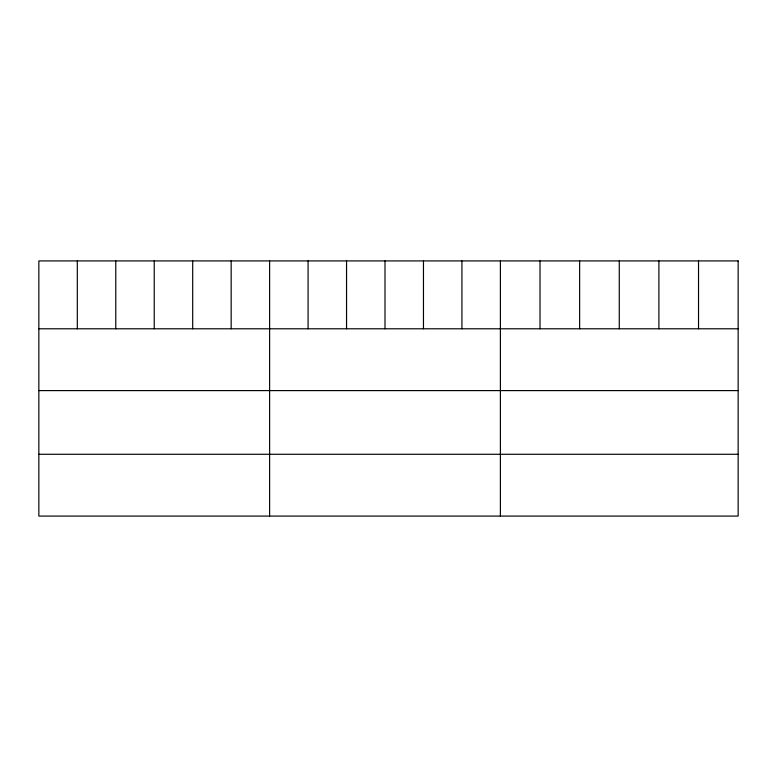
<?xml version="1.0" encoding="UTF-8"?>
<svg xmlns="http://www.w3.org/2000/svg" width="777" height="777" viewBox="0 0 777 777"><rect width="100%" height="100%" fill="white"/><g stroke="black" fill="none" stroke-linecap="round" stroke-linejoin="round"><path stroke-width="1.17" d="M38.85 328.788L738.15 328.788M38.85 390.598L738.15 390.598M38.85 454.273L738.15 454.273M698.523 260.917L698.523 328.788M658.896 260.917L658.896 328.788M619.269 260.917L619.269 328.788M579.642 260.917L579.642 328.788M540.015 260.917L540.015 328.788M500.388 260.917L500.388 516.083M461.926 260.917L461.926 328.788M423.465 260.917L423.465 328.788M385.003 260.917L385.003 328.788M346.542 260.917L346.542 328.788M308.08 260.917L308.08 328.788M269.619 260.917L269.619 516.083M231.157 260.917L231.157 328.788M192.696 260.917L192.696 328.788M154.234 260.917L154.234 328.788M115.773 260.917L115.773 328.788M77.311 260.917L77.311 328.788M738.15 260.917L38.85 260.917L38.85 516.083L738.15 516.083L738.15 260.917"/></g></svg>
